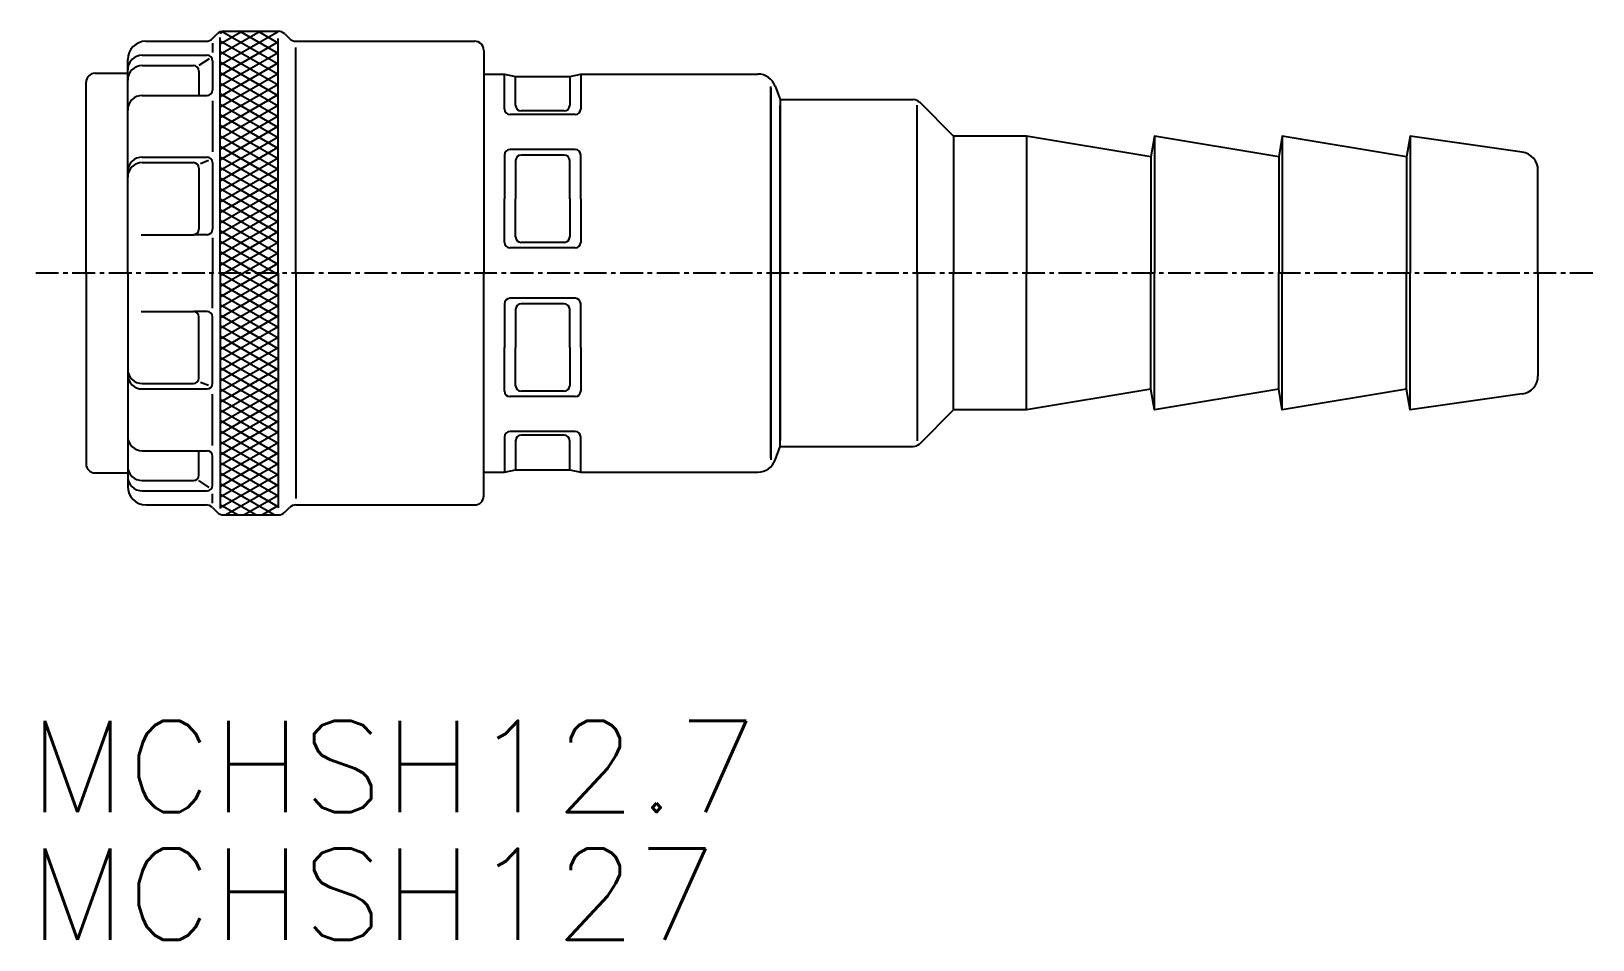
# Model space of a CAD drawing. Extents: x 581.9 to 667.4, y 49.6 to 99.4.
import ezdxf
from ezdxf.enums import TextEntityAlignment as Align

# ---------------------------------------------------------------- set-up
doc = ezdxf.new("R2010")
doc.units = 0
doc.linetypes.add('CENTER', pattern=[2, 1.25, -0.25, 0.25, -0.25])
doc.layers.get('0').update_dxf_attribs({"linetype": 'CONTINUOUS'})
doc.layers.add('CENTER', color=1, linetype='CENTER')
doc.styles.get("Standard").update_dxf_attribs({"font": 'txt', "bigfont": 'bigfont'})

msp = doc.modelspace()

# ---------------------------------------------------------------- linework, layer by layer
at = {"color": 7, "linetype": 'CONTINUOUS'}
for p, q in [((591.869, 99.013), (592.126, 99.271)), ((591.869, 99.013), (592.126, 99.271)), ((592.293, 99.308), (592.482, 99.417)), ((592.293, 98.731), (593.482, 99.417)), ((592.293, 98.153), (594.482, 99.417)), ((592.293, 97.576), (595.466, 99.408)), ((595.466, 97.614), (592.366, 99.404)), ((592.48, 99.417), (595.466, 99.417)), ((592.48, 99.417), (595.466, 99.417)), ((595.466, 98.192), (593.344, 99.417)), ((595.466, 98.769), (594.344, 99.417)), ((595.466, 99.346), (595.344, 99.417)), ((595.819, 99.271), (596.076, 99.013)), ((595.819, 99.271), (596.076, 99.013)), ((588.223, 98.867), (591.516, 98.867)), ((588.223, 98.867), (591.516, 98.867)), ((591.869, 98.771), (591.869, 98.252)), ((591.869, 98.771), (591.869, 98.252)), ((592.293, 86.167), (592.293, 99.064)), ((592.293, 86.167), (592.293, 99.064)), ((595.466, 97.037), (592.293, 98.869)), ((592.293, 96.999), (595.466, 98.83)), ((595.466, 86.167), (595.466, 99.02)), ((595.466, 86.167), (595.466, 99.02)), ((596.43, 98.867), (606.223, 98.867)), ((596.43, 98.867), (606.223, 98.867)), ((596.43, 86.167), (596.43, 98.524)), ((596.43, 86.167), (596.43, 98.524)), ((606.723, 98.367), (606.723, 86.167)), ((606.723, 98.367), (606.723, 86.167)), ((587.223, 86.167), (587.223, 97.867)), ((587.223, 86.167), (587.223, 97.867)), ((588.023, 98.101), (591.569, 98.101)), ((588.023, 98.101), (591.569, 98.101)), ((588.023, 97.537), (590.823, 97.537)), ((588.023, 97.537), (590.823, 97.537)), ((591.683, 97.91), (591.123, 97.537)), ((591.683, 97.91), (591.123, 97.537)), ((591.869, 97.801), (591.869, 97.165)), ((591.869, 97.801), (591.869, 97.165)), ((595.466, 96.46), (592.293, 98.291)), ((592.293, 96.421), (595.466, 98.253)), ((595.466, 95.882), (592.293, 97.714)), ((592.293, 95.844), (595.466, 97.676)), ((584.941, 86.167), (584.941, 96.617)), ((584.941, 86.167), (584.941, 96.617)), ((585.441, 97.117), (587.223, 97.117)), ((585.441, 97.117), (587.223, 97.117)), ((587.223, 86.167), (587.223, 97.167)), ((587.223, 86.167), (587.223, 97.167)), ((587.223, 86.167), (587.223, 97.167)), ((587.223, 86.167), (587.223, 97.167)), ((591.123, 97.237), (591.123, 95.896)), ((591.123, 97.237), (591.123, 95.896)), ((591.869, 97.165), (591.869, 96.196)), ((591.869, 97.165), (591.869, 96.196)), ((595.466, 95.305), (592.293, 97.137)), ((592.293, 95.267), (595.466, 97.098)), ((607.856, 95.149), (607.856, 97.067)), ((607.856, 95.149), (607.856, 97.067)), ((608.462, 95.349), (608.462, 96.94)), ((608.462, 95.349), (608.462, 96.94)), ((611.423, 96.94), (611.423, 95.349)), ((611.423, 96.94), (611.423, 95.349)), ((612.029, 97.067), (612.029, 95.149)), ((612.029, 97.067), (612.029, 95.149)), ((588.023, 95.896), (591.569, 95.896)), ((588.023, 95.896), (591.569, 95.896)), ((595.466, 94.728), (592.293, 96.559)), ((592.293, 94.689), (595.466, 96.521)), ((595.466, 94.15), (592.293, 95.982)), ((592.293, 94.112), (595.466, 95.944)), ((622.432, 86.167), (622.432, 96.389)), ((622.432, 96.288), (622.432, 86.167)), ((591.869, 95.612), (591.869, 92.803)), ((591.869, 95.612), (591.869, 92.803)), ((595.466, 93.573), (592.293, 95.405)), ((592.293, 93.534), (595.466, 95.366)), ((611.123, 95.049), (608.762, 95.049)), ((611.123, 95.049), (608.762, 95.049)), ((622.941, 95.667), (622.941, 86.167)), ((622.941, 86.167), (622.941, 95.34)), ((630.441, 86.167), (630.441, 95.363)), ((632.441, 93.667), (630.588, 95.521)), ((595.466, 92.996), (592.293, 94.827)), ((592.293, 92.957), (595.466, 94.789)), ((595.466, 92.418), (592.293, 94.25)), ((592.293, 92.38), (595.466, 94.212)), ((611.729, 94.849), (608.156, 94.849)), ((611.729, 94.849), (608.156, 94.849)), ((595.466, 91.841), (592.293, 93.673)), ((592.293, 91.802), (595.466, 93.634)), ((632.441, 93.667), (632.441, 86.167)), ((636.441, 93.667), (636.441, 86.167)), ((643.441, 93.667), (643.441, 86.167)), ((650.441, 93.667), (650.441, 86.167)), ((657.441, 93.667), (657.441, 86.167)), ((588.023, 92.517), (591.569, 92.517)), ((588.023, 92.517), (591.569, 92.517)), ((595.466, 91.263), (592.293, 93.095)), ((592.293, 91.225), (595.466, 93.057)), ((595.466, 90.686), (592.293, 92.518)), ((592.293, 90.648), (595.466, 92.48)), ((607.856, 92.635), (607.856, 90.242)), ((607.856, 92.635), (607.856, 90.242)), ((611.729, 92.935), (608.156, 92.935)), ((611.729, 92.935), (608.156, 92.935)), ((611.123, 92.635), (608.762, 92.635)), ((611.123, 92.635), (608.762, 92.635)), ((612.029, 90.242), (612.029, 92.635)), ((612.029, 90.242), (612.029, 92.635)), ((643.251, 92.527), (643.251, 86.167)), ((650.251, 92.527), (650.251, 86.167)), ((657.251, 92.527), (657.251, 86.167)), ((588.023, 92.217), (590.823, 92.217)), ((588.023, 92.217), (590.823, 92.217)), ((591.123, 91.917), (591.123, 88.568)), ((591.123, 91.917), (591.123, 88.568)), ((591.642, 92.332), (591.209, 92.16)), ((591.642, 92.332), (591.209, 92.16)), ((591.869, 92.217), (591.869, 88.568)), ((591.869, 92.217), (591.869, 88.568)), ((595.466, 90.109), (592.293, 91.941)), ((592.293, 90.07), (595.466, 91.902)), ((608.462, 92.335), (608.462, 90.242)), ((608.462, 92.335), (608.462, 90.242)), ((611.423, 90.242), (611.423, 92.335)), ((611.423, 90.242), (611.423, 92.335)), ((664.441, 86.167), (664.441, 91.8)), ((595.466, 89.531), (592.293, 91.363)), ((592.293, 89.493), (595.466, 91.325)), ((595.466, 88.954), (592.293, 90.786)), ((592.293, 88.916), (595.466, 90.748)), ((595.466, 88.377), (592.293, 90.209)), ((592.293, 88.338), (595.466, 90.17)), ((607.856, 87.85), (607.856, 90.242)), ((607.856, 87.85), (607.856, 90.242)), ((608.462, 88.15), (608.462, 90.242)), ((608.462, 88.15), (608.462, 90.242)), ((611.423, 90.242), (611.423, 88.15)), ((611.423, 90.242), (611.423, 88.15)), ((612.029, 90.242), (612.029, 87.85)), ((612.029, 90.242), (612.029, 87.85)), ((595.466, 87.799), (592.293, 89.631)), ((592.293, 87.761), (595.466, 89.593)), ((595.466, 87.222), (592.293, 89.054)), ((592.293, 87.184), (595.466, 89.015)), ((587.967, 88.268), (590.823, 88.268)), ((587.967, 88.268), (590.823, 88.268)), ((591.569, 88.268), (590.823, 88.268)), ((591.569, 88.268), (590.823, 88.268)), ((591.869, 88.095), (591.869, 86.167)), ((591.869, 88.095), (591.869, 86.167)), ((595.466, 86.645), (592.293, 88.477)), ((592.293, 86.606), (595.466, 88.438)), ((595.466, 86.067), (592.293, 87.899)), ((592.293, 86.029), (595.466, 87.861)), ((595.466, 85.49), (592.293, 87.322)), ((592.293, 85.452), (595.466, 87.283)), ((611.729, 87.55), (608.156, 87.55)), ((611.729, 87.55), (608.156, 87.55)), ((611.123, 87.85), (608.762, 87.85)), ((611.123, 87.85), (608.762, 87.85)), ((595.466, 84.913), (592.293, 86.744)), ((592.293, 84.874), (595.466, 86.706)), ((584.941, 86.167), (584.941, 75.717)), ((584.941, 86.167), (584.941, 75.717)), ((587.223, 86.167), (587.223, 75.167)), ((587.223, 86.167), (587.223, 75.167)), ((587.223, 86.167), (587.223, 75.167)), ((587.223, 86.167), (587.223, 75.167)), ((587.223, 86.167), (587.223, 74.467)), ((587.223, 86.167), (587.223, 74.467)), ((591.869, 84.238), (591.869, 86.167)), ((591.869, 84.238), (591.869, 86.167)), ((592.293, 86.167), (592.293, 73.27)), ((592.293, 86.167), (592.293, 73.27)), ((595.466, 84.335), (592.293, 86.167)), ((592.293, 84.297), (595.466, 86.129)), ((595.466, 83.758), (592.293, 85.59)), ((592.293, 83.72), (595.466, 85.551)), ((595.466, 86.167), (595.466, 73.314)), ((595.466, 86.167), (595.466, 73.314)), ((596.43, 86.167), (596.43, 73.81)), ((596.43, 86.167), (596.43, 73.81)), ((606.723, 73.967), (606.723, 86.167)), ((606.723, 73.967), (606.723, 86.167)), ((622.432, 76.046), (622.432, 86.167)), ((622.432, 86.167), (622.432, 75.945)), ((622.941, 76.667), (622.941, 86.167)), ((622.941, 86.167), (622.941, 76.994)), ((630.441, 86.167), (630.441, 76.971)), ((632.441, 78.667), (632.441, 86.167)), ((636.441, 78.667), (636.441, 86.167)), ((643.251, 79.806), (643.251, 86.167)), ((643.441, 78.667), (643.441, 86.167)), ((650.251, 79.806), (650.251, 86.167)), ((650.441, 78.667), (650.441, 86.167)), ((657.251, 79.806), (657.251, 86.167)), ((657.441, 78.667), (657.441, 86.167)), ((664.441, 86.167), (664.441, 80.534)), ((595.466, 83.181), (592.293, 85.012)), ((592.293, 83.142), (595.466, 84.974)), ((611.729, 84.784), (608.156, 84.784)), ((611.729, 84.784), (608.156, 84.784)), ((587.967, 84.066), (590.823, 84.066)), ((587.967, 84.066), (590.823, 84.066)), ((591.569, 84.066), (590.823, 84.066)), ((591.569, 84.066), (590.823, 84.066)), ((595.466, 82.603), (592.293, 84.435)), ((592.293, 82.565), (595.466, 84.397)), ((595.466, 82.026), (592.293, 83.858)), ((592.293, 81.987), (595.466, 83.819)), ((607.856, 84.484), (607.856, 82.091)), ((607.856, 84.484), (607.856, 82.091)), ((608.462, 84.184), (608.462, 82.091)), ((608.462, 84.184), (608.462, 82.091)), ((611.123, 84.484), (608.762, 84.484)), ((611.123, 84.484), (608.762, 84.484)), ((611.423, 82.091), (611.423, 84.184)), ((611.423, 82.091), (611.423, 84.184)), ((612.029, 82.091), (612.029, 84.484)), ((612.029, 82.091), (612.029, 84.484)), ((591.123, 80.417), (591.123, 83.766)), ((591.123, 80.417), (591.123, 83.766)), ((591.869, 80.117), (591.869, 83.766)), ((591.869, 80.117), (591.869, 83.766)), ((595.466, 81.449), (592.293, 83.28)), ((592.293, 81.41), (595.466, 83.242)), ((595.466, 80.871), (592.293, 82.703)), ((592.293, 80.833), (595.466, 82.665)), ((595.466, 80.294), (592.293, 82.126)), ((592.293, 80.255), (595.466, 82.087)), ((607.856, 79.699), (607.856, 82.091)), ((607.856, 79.699), (607.856, 82.091)), ((608.462, 79.999), (608.462, 82.091)), ((608.462, 79.999), (608.462, 82.091)), ((611.423, 82.091), (611.423, 79.999)), ((611.423, 82.091), (611.423, 79.999)), ((612.029, 82.091), (612.029, 79.699)), ((612.029, 82.091), (612.029, 79.699)), ((595.466, 79.716), (592.293, 81.548)), ((592.293, 79.678), (595.466, 81.51)), ((595.466, 79.139), (592.293, 80.971)), ((592.293, 79.101), (595.466, 80.933)), ((595.466, 78.562), (592.293, 80.394)), ((588.023, 80.117), (590.823, 80.117)), ((588.023, 80.117), (590.823, 80.117)), ((588.023, 79.817), (591.569, 79.817)), ((588.023, 79.817), (591.569, 79.817)), ((591.642, 80.002), (591.209, 80.174)), ((591.642, 80.002), (591.209, 80.174)), ((591.869, 76.722), (591.869, 79.531)), ((591.869, 76.722), (591.869, 79.531)), ((592.293, 78.523), (595.466, 80.355)), ((595.466, 77.984), (592.293, 79.816)), ((592.293, 77.946), (595.466, 79.778)), ((611.123, 79.699), (608.762, 79.699)), ((611.123, 79.699), (608.762, 79.699)), ((595.466, 77.407), (592.293, 79.239)), ((592.293, 77.369), (595.466, 79.201)), ((595.466, 76.83), (592.293, 78.662)), ((611.729, 79.399), (608.156, 79.399)), ((611.729, 79.399), (608.156, 79.399)), ((632.441, 78.667), (630.588, 76.813)), ((592.293, 76.791), (595.466, 78.623)), ((595.466, 76.252), (592.293, 78.084)), ((592.293, 76.214), (595.466, 78.046)), ((595.466, 75.675), (592.293, 77.507)), ((592.293, 75.637), (595.466, 77.468)), ((607.856, 77.185), (607.856, 75.267)), ((607.856, 77.185), (607.856, 75.267)), ((611.729, 77.485), (608.156, 77.485)), ((611.729, 77.485), (608.156, 77.485)), ((608.462, 76.985), (608.462, 75.394)), ((608.462, 76.985), (608.462, 75.394)), ((611.123, 77.285), (608.762, 77.285)), ((611.123, 77.285), (608.762, 77.285)), ((611.423, 75.394), (611.423, 76.985)), ((611.423, 75.394), (611.423, 76.985)), ((612.029, 75.267), (612.029, 77.185)), ((612.029, 75.267), (612.029, 77.185)), ((588.023, 76.438), (591.569, 76.438)), ((588.023, 76.438), (591.569, 76.438)), ((591.123, 75.097), (591.123, 76.438)), ((591.123, 75.097), (591.123, 76.438)), ((591.869, 75.168), (591.869, 76.138)), ((591.869, 75.168), (591.869, 76.138)), ((595.466, 75.098), (592.293, 76.93)), ((592.293, 75.059), (595.466, 76.891)), ((595.466, 74.52), (592.293, 76.352)), ((592.293, 74.482), (595.466, 76.314)), ((595.466, 73.943), (592.293, 75.775)), ((592.293, 73.905), (595.466, 75.736)), ((585.441, 75.217), (587.223, 75.217)), ((585.441, 75.217), (587.223, 75.217)), ((588.023, 74.797), (590.823, 74.797)), ((588.023, 74.797), (590.823, 74.797)), ((591.683, 74.424), (591.123, 74.797)), ((591.683, 74.424), (591.123, 74.797)), ((591.869, 74.533), (591.869, 75.168)), ((591.869, 74.533), (591.869, 75.168)), ((595.466, 73.366), (592.293, 75.197)), ((592.293, 73.327), (595.466, 75.159)), ((595.243, 72.917), (592.293, 74.62)), ((592.582, 72.917), (595.466, 74.582)), ((588.023, 74.233), (591.569, 74.233)), ((588.023, 74.233), (591.569, 74.233)), ((591.869, 73.563), (591.869, 74.082)), ((591.869, 73.563), (591.869, 74.082)), ((594.243, 72.917), (592.293, 74.043)), ((593.582, 72.917), (595.466, 74.004)), ((588.223, 73.467), (591.516, 73.467)), ((588.223, 73.467), (591.516, 73.467)), ((591.869, 73.321), (592.126, 73.063)), ((591.869, 73.321), (592.126, 73.063)), ((593.243, 72.917), (592.293, 73.465)), ((592.48, 72.917), (595.466, 72.917)), ((592.48, 72.917), (595.466, 72.917)), ((594.582, 72.917), (595.466, 73.427)), ((595.819, 73.063), (596.076, 73.321)), ((595.819, 73.063), (596.076, 73.321)), ((596.43, 73.467), (606.223, 73.467)), ((596.43, 73.467), (606.223, 73.467))]:
    msp.add_line(p, q, dxfattribs=at)
for points in [[(606.723, 97.067), (607.856, 97.067), (608.462, 96.94), (611.423, 96.94), (612.029, 97.067), (621.731, 97.067)], [(622.671, 96.409), (622.941, 95.667), (630.234, 95.667)], [(663.583, 92.79), (657.441, 93.667), (657.251, 92.527), (650.441, 93.667), (650.251, 92.527), (643.441, 93.667), (643.251, 92.527), (636.441, 93.667), (632.441, 93.667)], [(663.583, 79.544), (657.441, 78.667), (657.251, 79.806), (650.441, 78.667), (650.251, 79.806), (643.441, 78.667), (643.251, 79.806), (636.441, 78.667), (632.441, 78.667)], [(622.671, 75.925), (622.941, 76.667), (630.234, 76.667)], [(606.723, 75.267), (607.856, 75.267), (608.462, 75.394), (611.423, 75.394), (612.029, 75.267), (621.731, 75.267)]]:
    msp.add_lwpolyline(points, dxfattribs=at)
for centre, radius, start, end in [((592.48, 98.917), 0.5, 90, 135), ((592.48, 98.917), 0.5, 90, 135), ((595.466, 98.917), 0.5, 45, 90), ((595.466, 98.917), 0.5, 45, 90), ((588.223, 97.867), 1, 90, 180), ((588.223, 97.867), 1, 90, 180), ((591.516, 99.367), 0.5, 270, 315), ((591.516, 99.367), 0.5, 270, 315), ((596.43, 99.367), 0.5, 225, 270), ((596.43, 99.367), 0.5, 225, 270), ((606.223, 98.367), 0.5, 0, 90), ((606.223, 98.367), 0.5, 0, 90), ((588.023, 97.301), 0.8, 90, 180), ((588.023, 97.301), 0.8, 90, 180), ((588.023, 96.737), 0.8, 90, 180), ((588.023, 96.737), 0.8, 90, 180), ((590.823, 97.237), 0.3, 0, 90), ((590.823, 97.237), 0.3, 0, 90), ((591.569, 97.801), 0.3, 0, 90), ((591.569, 97.801), 0.3, 0, 90), ((585.441, 96.617), 0.5, 90, 180), ((585.441, 96.617), 0.5, 90, 180), ((621.731, 96.067), 1, 20, 90), ((588.023, 95.096), 0.8, 90, 180), ((588.023, 95.096), 0.8, 90, 180), ((591.569, 96.196), 0.3, 270, 0), ((591.569, 96.196), 0.3, 270, 0), ((608.156, 95.149), 0.3, 180, 270), ((608.156, 95.149), 0.3, 180, 270), ((608.762, 95.349), 0.3, 180, 270), ((608.762, 95.349), 0.3, 180, 270), ((611.123, 95.349), 0.3, 270, 0), ((611.123, 95.349), 0.3, 270, 0), ((611.729, 95.149), 0.3, 270, 0), ((611.729, 95.149), 0.3, 270, 0), ((630.234, 95.167), 0.5, 45, 90), ((588.023, 91.717), 0.8, 90, 180), ((588.023, 91.717), 0.8, 90, 180), ((591.569, 92.217), 0.3, 0, 90), ((591.569, 92.217), 0.3, 0, 90), ((608.156, 92.635), 0.3, 90, 180), ((608.156, 92.635), 0.3, 90, 180), ((608.762, 92.335), 0.3, 90, 180), ((608.762, 92.335), 0.3, 90, 180), ((611.123, 92.335), 0.3, 0, 90), ((611.123, 92.335), 0.3, 0, 90), ((611.729, 92.635), 0.3, 0, 90), ((611.729, 92.635), 0.3, 0, 90), ((663.441, 91.8), 1, 0, 81.8699), ((588.023, 91.417), 0.8, 90, 180), ((588.023, 91.417), 0.8, 90, 180), ((590.823, 91.917), 0.3, 0, 90), ((590.823, 91.917), 0.3, 0, 90), ((590.823, 88.568), 0.3, 270, 0), ((590.823, 88.568), 0.3, 270, 0), ((591.569, 88.568), 0.3, 270, 0), ((591.569, 88.568), 0.3, 270, 0), ((608.762, 88.15), 0.3, 180, 270), ((608.762, 88.15), 0.3, 180, 270), ((611.123, 88.15), 0.3, 270, 0), ((611.123, 88.15), 0.3, 270, 0), ((608.156, 87.85), 0.3, 180, 270), ((608.156, 87.85), 0.3, 180, 270), ((611.729, 87.85), 0.3, 270, 0), ((611.729, 87.85), 0.3, 270, 0), ((608.156, 84.484), 0.3, 90, 180), ((608.156, 84.484), 0.3, 90, 180), ((611.729, 84.484), 0.3, 0, 90), ((611.729, 84.484), 0.3, 0, 90), ((590.823, 83.766), 0.3, 0, 90), ((590.823, 83.766), 0.3, 0, 90), ((591.569, 83.766), 0.3, 0, 90), ((591.569, 83.766), 0.3, 0, 90), ((608.762, 84.184), 0.3, 90, 180), ((608.762, 84.184), 0.3, 90, 180), ((611.123, 84.184), 0.3, 0, 90), ((611.123, 84.184), 0.3, 0, 90), ((588.023, 80.917), 0.8, 180, 270), ((588.023, 80.917), 0.8, 180, 270), ((588.023, 80.617), 0.8, 180, 270), ((588.023, 80.617), 0.8, 180, 270), ((590.823, 80.417), 0.3, 270, 0), ((590.823, 80.417), 0.3, 270, 0), ((663.441, 80.534), 1, 278.1301, 0), ((591.569, 80.117), 0.3, 270, 0), ((591.569, 80.117), 0.3, 270, 0), ((608.156, 79.699), 0.3, 180, 270), ((608.156, 79.699), 0.3, 180, 270), ((608.762, 79.999), 0.3, 180, 270), ((608.762, 79.999), 0.3, 180, 270), ((611.123, 79.999), 0.3, 270, 0), ((611.123, 79.999), 0.3, 270, 0), ((611.729, 79.699), 0.3, 270, 0), ((611.729, 79.699), 0.3, 270, 0), ((588.023, 77.238), 0.8, 180, 270), ((588.023, 77.238), 0.8, 180, 270), ((608.156, 77.185), 0.3, 90, 180), ((608.156, 77.185), 0.3, 90, 180), ((608.762, 76.985), 0.3, 90, 180), ((608.762, 76.985), 0.3, 90, 180), ((611.123, 76.985), 0.3, 0, 90), ((611.123, 76.985), 0.3, 0, 90), ((611.729, 77.185), 0.3, 0, 90), ((611.729, 77.185), 0.3, 0, 90), ((591.569, 76.138), 0.3, 0, 90), ((591.569, 76.138), 0.3, 0, 90), ((630.234, 77.167), 0.5, 270, 315), ((585.441, 75.717), 0.5, 180, 270), ((585.441, 75.717), 0.5, 180, 270), ((588.023, 75.597), 0.8, 180, 270), ((588.023, 75.597), 0.8, 180, 270), ((621.731, 76.267), 1, 270, 340), ((588.023, 75.033), 0.8, 180, 270), ((588.023, 75.033), 0.8, 180, 270), ((588.223, 74.467), 1, 180, 270), ((588.223, 74.467), 1, 180, 270), ((590.823, 75.097), 0.3, 270, 0), ((590.823, 75.097), 0.3, 270, 0), ((591.569, 74.533), 0.3, 270, 0), ((591.569, 74.533), 0.3, 270, 0), ((606.223, 73.967), 0.5, 270, 0), ((606.223, 73.967), 0.5, 270, 0), ((591.516, 72.967), 0.5, 45, 90), ((591.516, 72.967), 0.5, 45, 90), ((592.48, 73.417), 0.5, 225, 270), ((592.48, 73.417), 0.5, 225, 270), ((595.466, 73.417), 0.5, 270, 315), ((595.466, 73.417), 0.5, 270, 315), ((596.43, 72.967), 0.5, 90, 135), ((596.43, 72.967), 0.5, 90, 135)]:
    msp.add_arc(centre, radius, start, end, dxfattribs=at)
at = {"layer": 'CENTER', "color": 1, "linetype": 'CENTER'}
msp.add_line((667.441, 86.167), (581.941, 86.167), dxfattribs=at)

# ---------------------------------------------------------------- texts
at = {"color": 7, "linetype": 'CONTINUOUS', "width": 1.041667}
for s, p in [('MCHSH12.7', (581.802, 55.143)), ('MCHSH127', (581.802, 48.143))]:
    msp.add_text(s, height=5, dxfattribs=at).set_placement(p, align=Align.BOTTOM_LEFT)

doc.saveas('drawing.dxf')
